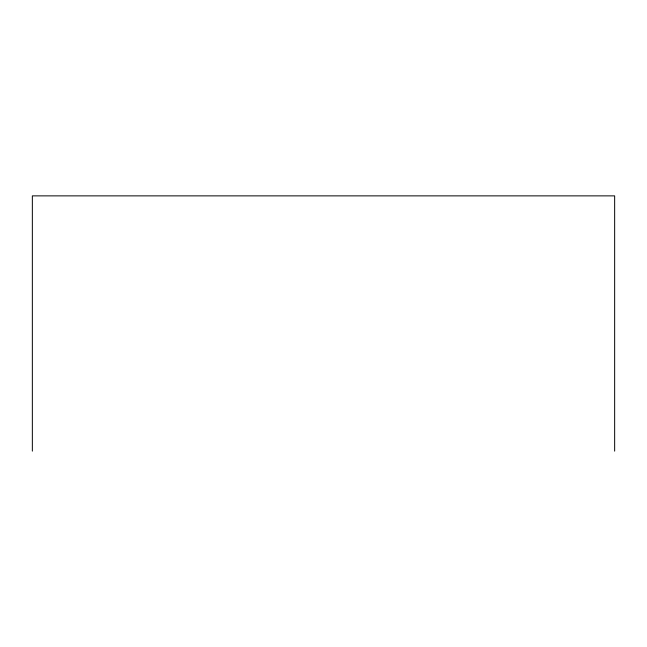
<?xml version="1.0" encoding="UTF-8"?>
<svg xmlns="http://www.w3.org/2000/svg" width="647" height="647" viewBox="0 0 647 647"><rect width="100%" height="100%" fill="white"/><g stroke="black" fill="none" stroke-linecap="round" stroke-linejoin="round"><path stroke-width="0.97" d="M614.65 451.129L614.65 195.871L32.35 195.871L32.35 451.129"/></g></svg>
